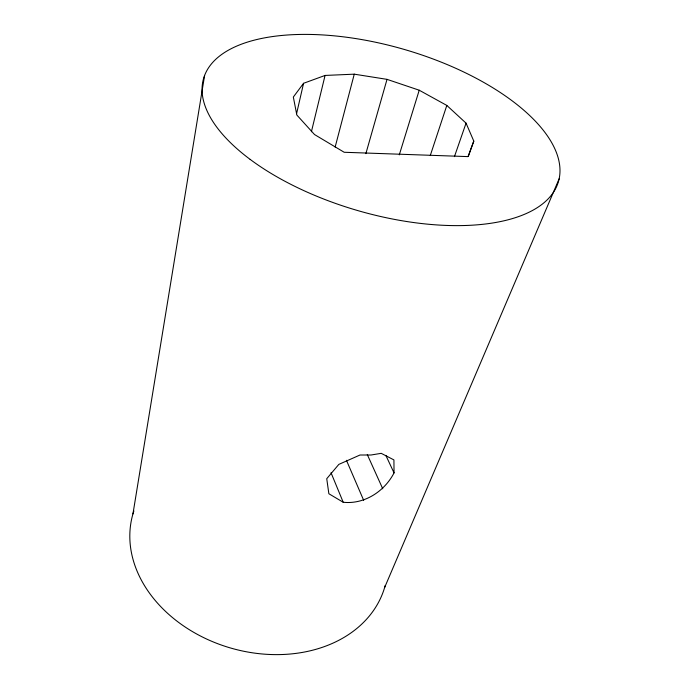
<?xml version="1.0" encoding="UTF-8"?>
<svg xmlns="http://www.w3.org/2000/svg" width="689" height="689" viewBox="0 0 689 689"><rect width="100%" height="100%" fill="white"/><g stroke="black" fill="none" stroke-linecap="round" stroke-linejoin="round"><path stroke-width="1.03" d="M394.039 472.904L393.919 459.916L381.215 453.336L371.035 455.007L360.002 455.007L338.824 464.395L326.741 478.709L328.86 493.737L343.217 502.264C364.412 504.546 384.479 491.403 394.039 472.904L385.849 455.395M132.951 513.908L204.616 75.385M296.58 113.702L303.573 83.291L325.079 75.437L354.258 74.171L387.02 79.356L419.222 90.216L446.816 105.426L466.057 123.159L473.791 141.107L468.374 156.282M311.402 131.737L325.079 75.437M335.147 147.067L354.258 74.171M365.868 153.638L387.02 79.356M399.284 154.87L419.222 90.216M430.289 155.499L446.816 105.426M454.43 156.644L466.057 123.159M473.791 141.107L468.012 156.61L344.19 152.269L314.52 134.544L296.83 115.02L293.333 97.046L303.573 83.291M384.634 587.493L559.158 178.77M367.306 454.585L382.748 488.785M346.438 460.295L363.671 500.309M331.021 472.723L343.217 502.264M385.211 585.469A131.108 101.576 16.2 0 1 229.609 647.72A131.108 101.576 16.2 0 1 133.89 510.902M250.124 159.374A184.773 83.86 16.2 0 0 552.173 194.126A184.773 83.86 16.2 0 0 340.762 36.526A184.773 83.86 16.2 0 0 250.124 159.374"/></g></svg>
